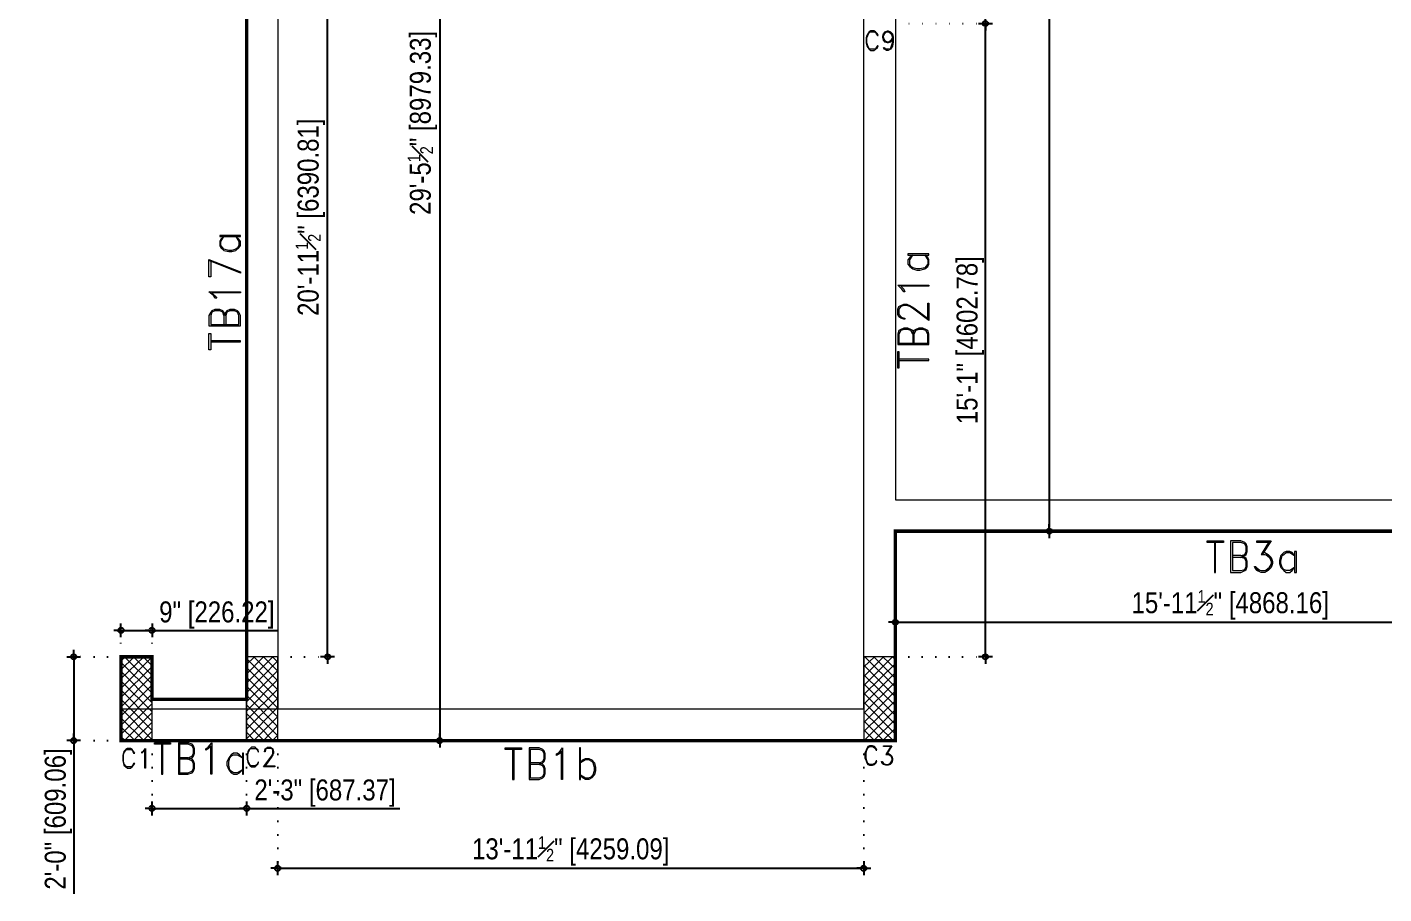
# Model space of a CAD drawing. Header units: inches. Extents: x 1259 to 4988, y 1085 to 3652.
# Drawn here: x 3957.6 to 4345.9, y 2027.8 to 2275.8 of the extents above; entities that cross this region are included whole.
import ezdxf

# ---------------------------------------------------------------- set-up
doc = ezdxf.new("R2010")
doc.units = ezdxf.units.IN
doc.header["$LTSCALE"] = 15
doc.header["$MEASUREMENT"] = 0
doc.header["$PDMODE"] = 2
doc.linetypes.add('DOT', pattern=[0.25, 0, -0.25])
for name, color, linetype in [('DIMENSION', 160, 'Continuous'), ('PDF_A_Column', 7, 'Continuous'), ('PDF_A_Column Hatch', 7, 'Continuous'), ('PDF_BEAM_LN', 7, 'Continuous'), ('PDF_BLS-TAG', 7, 'Continuous'), ('PDF_COL_NO', 7, 'Continuous')]:
    doc.layers.add(name, color=color, linetype=linetype)
doc.styles.add('swis721cnbt', font='swissc.ttf')
doc.dimstyles.get("Standard").update_dxf_attribs({"dimtxt": 6, "dimasz": 1, "dimexe": 0, "dimexo": 0, "dimgap": 0.5, "dimtad": 1, "dimdec": 1, "dimzin": 3, "dimdsep": 46, "dimlunit": 4, "dimtxsty": 'swis721cnbt', "dimblk": 'rp', "dimcen": 0.09, "dimclrd": 251, "dimclre": 3, "dimclrt": 160, "dimadec": 0, "dimazin": 0, "dimtfac": 0.6, "dimtdec": 1, "dimtofl": 0, "dimtmove": 0, "dimatfit": 3, "dimfxl": 9, "dimfrac": 1, "dimtolj": 1, "dimtzin": 0, "dimlwd": -1, "dimlwe": -1, "dimarcsym": 0})

# ---------------------------------------------------------------- blocks, each defined once
blk = doc.blocks.new('rp')
for p, q in [((0, 0), (-2, 0)), ((0, 2), (0, -2)), ((0, 0), (2, 0))]:
    blk.add_line(p, q)
blk.add_circle((0, 0), 0.75)
blk = doc.blocks.new('*D222')
at = {"layer": 'Defpoints', "color": 0, "transparency": 16777216}
for p in [(3993.38, 2071.64), (4020.44, 2071.64), (4020.44, 2052.25)]:
    blk.add_point(p, dxfattribs=at)
at = {"layer": 'DIMENSION', "color": 3, "linetype": 'DOT', "transparency": 16777216}
for p, q in [((3993.38, 2071.64), (3993.38, 2052.25)), ((4020.44, 2071.64), (4020.44, 2052.25))]:
    blk.add_line(p, q, dxfattribs=at)
at = {"layer": 'DIMENSION', "color": 251, "transparency": 16777216}
for p, q in [((3994.38, 2052.25), (4019.44, 2052.25)), ((4020.44, 2052.25), (4064.3, 2052.25))]:
    blk.add_line(p, q, dxfattribs=at)
at = {"layer": 'DIMENSION', "color": 251, "transparency": 16777216, "rotation": 180}
blk.add_blockref('rp', (3993.38, 2052.25), dxfattribs=at)
at = {"layer": 'DIMENSION', "color": 251, "transparency": 16777216}
blk.add_blockref('rp', (4020.44, 2052.25), dxfattribs=at)
at = {"layer": 'DIMENSION', "color": 160, "transparency": 16777216, "insert": (4042.87, 2056.61), "char_height": 6, "attachment_point": 5, "style": 'swis721cnbt'}
blk.add_mtext('\\A1;2\'-3" [687.37]', dxfattribs=at)
blk = doc.blocks.new('*D223')
at = {"layer": 'Defpoints', "color": 0, "transparency": 16777216}
for p in [(4029.34, 2071.64), (4197.03, 2071.64), (4197.03, 2035.09)]:
    blk.add_point(p, dxfattribs=at)
at = {"layer": 'DIMENSION', "color": 3, "linetype": 'DOT', "transparency": 16777216}
for p, q in [((4029.34, 2071.64), (4029.34, 2035.09)), ((4197.03, 2071.64), (4197.03, 2035.09))]:
    blk.add_line(p, q, dxfattribs=at)
at = {"layer": 'DIMENSION', "color": 251, "transparency": 16777216}
blk.add_line((4030.34, 2035.09), (4196.03, 2035.09), dxfattribs=at)
at = {"layer": 'DIMENSION', "color": 251, "transparency": 16777216, "rotation": 180}
blk.add_blockref('rp', (4029.34, 2035.09), dxfattribs=at)
at = {"layer": 'DIMENSION', "color": 251, "transparency": 16777216}
blk.add_blockref('rp', (4197.03, 2035.09), dxfattribs=at)
at = {"layer": 'DIMENSION', "color": 160, "transparency": 16777216, "insert": (4113.19, 2040.06), "char_height": 6, "attachment_point": 5, "style": 'swis721cnbt'}
blk.add_mtext('\\A1;13\'-11{\\H0.6x;\\S1#2;}" [4259.09]', dxfattribs=at)
blk = doc.blocks.new('*D226')
at = {"layer": 'Defpoints', "color": 0, "transparency": 16777216}
for p in [(4206.1, 2131.59), (4397.76, 2131.59), (4397.76, 2105.52)]:
    blk.add_point(p, dxfattribs=at)
at = {"layer": 'DIMENSION', "color": 3, "linetype": 'DOT', "transparency": 16777216}
for p, q in [((4206.1, 2131.59), (4206.1, 2105.52)), ((4397.76, 2131.59), (4397.76, 2105.52))]:
    blk.add_line(p, q, dxfattribs=at)
at = {"layer": 'DIMENSION', "color": 251, "transparency": 16777216}
blk.add_line((4207.1, 2105.52), (4396.76, 2105.52), dxfattribs=at)
at = {"layer": 'DIMENSION', "color": 251, "transparency": 16777216, "rotation": 180}
blk.add_blockref('rp', (4206.1, 2105.52), dxfattribs=at)
at = {"layer": 'DIMENSION', "color": 251, "transparency": 16777216}
blk.add_blockref('rp', (4397.76, 2105.52), dxfattribs=at)
at = {"layer": 'DIMENSION', "color": 160, "transparency": 16777216, "insert": (4301.93, 2110.49), "char_height": 6, "attachment_point": 5, "style": 'swis721cnbt'}
blk.add_mtext('\\A1;15\'-11{\\H0.6x;\\S1#2;}" [4868.16]', dxfattribs=at)
blk = doc.blocks.new('*D251')
at = {"layer": 'Defpoints', "color": 0, "transparency": 16777216}
for p in [(4029.34, 2347.23), (4043.62, 2347.23), (4029.34, 2095.62)]:
    blk.add_point(p, dxfattribs=at)
at = {"layer": 'DIMENSION', "color": 3, "linetype": 'DOT', "transparency": 16777216}
for p, q in [((4029.34, 2347.23), (4043.62, 2347.23)), ((4029.34, 2095.62), (4043.62, 2095.62))]:
    blk.add_line(p, q, dxfattribs=at)
at = {"layer": 'DIMENSION', "color": 251, "transparency": 16777216}
blk.add_line((4043.62, 2096.62), (4043.62, 2346.23), dxfattribs=at)
for p, rotation in [((4043.62, 2347.23), 90), ((4043.62, 2095.62), 270)]:
    blk.add_blockref('rp', p, dxfattribs=dict(at, rotation=rotation))
at = {"layer": 'DIMENSION', "color": 160, "transparency": 16777216, "insert": (4038.65, 2221.42), "char_height": 6, "attachment_point": 5, "rotation": 90, "style": 'swis721cnbt'}
blk.add_mtext('\\A1;20\'-11{\\H0.6x;\\S1#2;}" [6390.81]', dxfattribs=at)
blk = doc.blocks.new('*D259')
at = {"layer": 'Defpoints', "color": 0, "transparency": 16777216}
for p in [(4206.1, 2276.83), (4231.88, 2276.83), (4206.1, 2095.62)]:
    blk.add_point(p, dxfattribs=at)
at = {"layer": 'DIMENSION', "color": 3, "linetype": 'DOT', "transparency": 16777216}
for p, q in [((4206.1, 2276.83), (4231.88, 2276.83)), ((4206.1, 2095.62), (4231.88, 2095.62))]:
    blk.add_line(p, q, dxfattribs=at)
at = {"layer": 'DIMENSION', "color": 251, "transparency": 16777216}
blk.add_line((4231.88, 2096.62), (4231.88, 2275.83), dxfattribs=at)
for p, rotation in [((4231.88, 2276.83), 90), ((4231.88, 2095.62), 270)]:
    blk.add_blockref('rp', p, dxfattribs=dict(at, rotation=rotation))
at = {"layer": 'DIMENSION', "color": 160, "transparency": 16777216, "insert": (4227.51, 2186.22), "char_height": 6, "attachment_point": 5, "rotation": 90, "style": 'swis721cnbt'}
blk.add_mtext('\\A1;15\'-1" [4602.78]', dxfattribs=at)
blk = doc.blocks.new('*D277')
at = {"layer": 'Defpoints', "color": 0, "transparency": 16777216}
for p in [(3984.47, 2095.62), (3970.94, 2071.64), (3984.47, 2071.64)]:
    blk.add_point(p, dxfattribs=at)
at = {"layer": 'DIMENSION', "color": 3, "linetype": 'DOT', "transparency": 16777216}
for p, q in [((3984.47, 2095.62), (3970.94, 2095.62)), ((3984.47, 2071.64), (3970.94, 2071.64))]:
    blk.add_line(p, q, dxfattribs=at)
at = {"layer": 'DIMENSION', "color": 251, "transparency": 16777216}
for p, q in [((3970.94, 2094.62), (3970.94, 2072.64)), ((3970.94, 2071.64), (3970.94, 2027.78))]:
    blk.add_line(p, q, dxfattribs=at)
for p, rotation in [((3970.94, 2095.62), 90), ((3970.94, 2071.64), 270)]:
    blk.add_blockref('rp', p, dxfattribs=dict(at, rotation=rotation))
at = {"layer": 'DIMENSION', "color": 160, "transparency": 16777216, "insert": (3966.57, 2049.21), "char_height": 6, "attachment_point": 5, "rotation": 90, "style": 'swis721cnbt'}
blk.add_mtext('\\A1;2\'-0" [609.06]', dxfattribs=at)
blk = doc.blocks.new('*D278')
at = {"layer": 'Defpoints', "color": 0, "transparency": 16777216}
for p in [(3993.38, 2103.19), (3984.47, 2095.62), (3993.38, 2095.62)]:
    blk.add_point(p, dxfattribs=at)
at = {"layer": 'DIMENSION', "color": 3, "linetype": 'DOT', "transparency": 16777216}
for p, q in [((3984.47, 2095.62), (3984.47, 2103.19)), ((3993.38, 2095.62), (3993.38, 2103.19))]:
    blk.add_line(p, q, dxfattribs=at)
at = {"layer": 'DIMENSION', "color": 251, "transparency": 16777216}
for p, q in [((3985.47, 2103.19), (3992.38, 2103.19)), ((3993.38, 2103.19), (4029.46, 2103.19))]:
    blk.add_line(p, q, dxfattribs=at)
at = {"layer": 'DIMENSION', "color": 251, "transparency": 16777216, "rotation": 180}
blk.add_blockref('rp', (3984.47, 2103.19), dxfattribs=at)
at = {"layer": 'DIMENSION', "color": 251, "transparency": 16777216}
blk.add_blockref('rp', (3993.38, 2103.19), dxfattribs=at)
at = {"layer": 'DIMENSION', "color": 160, "transparency": 16777216, "insert": (4011.92, 2107.56), "char_height": 6, "attachment_point": 5, "style": 'swis721cnbt'}
blk.add_mtext('\\A1;9" [226.22]', dxfattribs=at)
blk = doc.blocks.new('*D284')
at = {"layer": 'Defpoints', "color": 0, "transparency": 16777216}
for p in [(4206.1, 2694.58), (4206.1, 2131.59), (4250.13, 2131.59)]:
    blk.add_point(p, dxfattribs=at)
at = {"layer": 'DIMENSION', "color": 3, "linetype": 'DOT', "transparency": 16777216}
for p, q in [((4206.1, 2694.58), (4250.13, 2694.58)), ((4206.1, 2131.59), (4250.13, 2131.59))]:
    blk.add_line(p, q, dxfattribs=at)
at = {"layer": 'DIMENSION', "color": 251, "transparency": 16777216}
blk.add_line((4250.13, 2693.58), (4250.13, 2132.59), dxfattribs=at)
for p, rotation in [((4250.13, 2694.58), 90), ((4250.13, 2131.59), 270)]:
    blk.add_blockref('rp', p, dxfattribs=dict(at, rotation=rotation))
at = {"layer": 'DIMENSION', "color": 160, "transparency": 16777216, "insert": (4245.76, 2413.08), "char_height": 6, "attachment_point": 5, "rotation": 90, "style": 'swis721cnbt'}
blk.add_mtext('\\A1;46\'-11" [14299.94]', dxfattribs=at)
blk = doc.blocks.new('*D296')
at = {"layer": 'Defpoints', "color": 0, "transparency": 16777216}
for p in [(4029.34, 2425.16), (4029.34, 2071.64), (4075.71, 2071.64)]:
    blk.add_point(p, dxfattribs=at)
at = {"layer": 'DIMENSION', "color": 3, "linetype": 'DOT', "transparency": 16777216}
for p, q in [((4029.34, 2425.16), (4075.71, 2425.16)), ((4029.34, 2071.64), (4075.71, 2071.64))]:
    blk.add_line(p, q, dxfattribs=at)
at = {"layer": 'DIMENSION', "color": 251, "transparency": 16777216}
blk.add_line((4075.71, 2424.16), (4075.71, 2072.64), dxfattribs=at)
for p, rotation in [((4075.71, 2425.16), 90), ((4075.71, 2071.64), 270)]:
    blk.add_blockref('rp', p, dxfattribs=dict(at, rotation=rotation))
at = {"layer": 'DIMENSION', "color": 160, "transparency": 16777216, "insert": (4070.74, 2248.4), "char_height": 6, "attachment_point": 5, "rotation": 90, "style": 'swis721cnbt'}
blk.add_mtext('\\A1;29\'-5{\\H0.6x;\\S1#2;}" [8979.33]', dxfattribs=at)

msp = doc.modelspace()

# ---------------------------------------------------------------- linework, layer by layer
at = {"layer": 'DIMENSION', "const_width": 1}
msp.add_lwpolyline([(4677.802, 2380.11), (4677.802, 2224.419), (4631.386, 2224.419), (4631.386, 2071.639), (4397.763, 2071.639), (4397.763, 2131.587), (4206.103, 2131.587), (4206.103, 2071.639), (3984.47, 2071.639), (3984.47, 2095.618), (3993.377, 2095.618), (3993.377, 2083.457), (4020.438, 2083.457), (4020.438, 2425.156)], dxfattribs=at)
at = {"layer": 'PDF_A_Column', "lineweight": 0}
for points in [[(3993.377, 2095.618), (3984.47, 2095.618), (3984.47, 2071.639), (3993.377, 2071.639)], [(4020.438, 2071.639), (4029.345, 2071.639), (4029.345, 2095.618), (4020.438, 2095.618)], [(4197.026, 2071.639), (4206.103, 2071.639), (4206.103, 2095.618), (4197.026, 2095.618)]]:
    msp.add_lwpolyline(points, close=True, dxfattribs=at)
at = {"layer": 'PDF_A_Column Hatch', "lineweight": 0}
for points in [[(3988.067, 2095.618), (3993.377, 2090.309), (3984.47, 2081.231)], [(3984.47, 2094.591), (3985.669, 2095.618)], [(3984.47, 2091.85), (3988.238, 2095.618)], [(3984.47, 2089.281), (3990.979, 2095.618)], [(3984.47, 2086.54), (3993.377, 2095.618)], [(3984.47, 2094.077), (3993.377, 2085.17)], [(3984.47, 2083.971), (3993.377, 2092.878)], [(3985.498, 2095.618), (3993.377, 2087.739)], [(3990.807, 2095.618), (3993.377, 2093.049)], [(4020.438, 2090.651), (4025.234, 2095.618), (4029.345, 2091.508)], [(4020.438, 2093.392), (4022.665, 2095.618)], [(4020.438, 2088.082), (4027.975, 2095.618)], [(4020.438, 2095.104), (4029.345, 2086.198)], [(4020.438, 2085.342), (4029.345, 2094.419)], [(4022.494, 2095.618), (4029.345, 2088.767)], [(4027.803, 2095.618), (4029.345, 2094.077)], [(4197.026, 2087.397), (4205.247, 2095.618), (4206.103, 2094.762)], [(4197.026, 2095.276), (4197.368, 2095.618), (4206.103, 2086.883)], [(4197.026, 2092.706), (4200.109, 2095.618)], [(4197.026, 2089.966), (4202.678, 2095.618)], [(4197.026, 2084.828), (4206.103, 2093.734)], [(4197.026, 2093.22), (4206.103, 2084.143)], [(4199.937, 2095.618), (4206.103, 2089.452)], [(4202.507, 2095.618), (4206.103, 2092.193)], [(3984.47, 2091.508), (3993.377, 2082.43)], [(4020.438, 2092.535), (4029.345, 2083.457)], [(4020.438, 2082.772), (4029.345, 2091.679)], [(4020.438, 2089.795), (4029.345, 2080.888)], [(4020.438, 2080.032), (4029.345, 2089.11)], [(4197.026, 2082.087), (4206.103, 2091.165)], [(4197.026, 2090.48), (4206.103, 2081.573)], [(3984.47, 2088.767), (3993.377, 2079.861)], [(3984.47, 2078.662), (3993.377, 2087.568)], [(3984.47, 2086.198), (3993.377, 2077.12)], [(4020.438, 2087.226), (4029.345, 2078.319)], [(4020.438, 2077.463), (4029.345, 2086.369)], [(4197.026, 2079.518), (4206.103, 2088.425)], [(4197.026, 2087.911), (4206.103, 2078.833)], [(4197.026, 2076.778), (4206.103, 2085.855)], [(4197.026, 2085.17), (4206.103, 2076.264)], [(3984.47, 2075.921), (3993.377, 2084.999)], [(3984.47, 2083.457), (3993.377, 2074.551)], [(3984.47, 2073.352), (3993.377, 2082.259)], [(4020.438, 2084.656), (4029.345, 2075.579)], [(4020.438, 2074.894), (4029.345, 2083.8)], [(4020.438, 2081.916), (4029.345, 2073.01)], [(4020.438, 2072.153), (4029.345, 2081.231)], [(4197.026, 2074.209), (4206.103, 2083.115)], [(4197.026, 2082.601), (4206.103, 2073.523)], [(3984.47, 2080.888), (3993.377, 2071.811)], [(3984.47, 2078.148), (3990.979, 2071.639)], [(3985.498, 2071.639), (3993.377, 2079.689)], [(4020.438, 2079.347), (4027.975, 2071.639)], [(4022.494, 2071.639), (4029.345, 2078.49)], [(4197.026, 2079.861), (4205.418, 2071.639)], [(4197.026, 2077.292), (4202.678, 2071.639)], [(4197.197, 2071.639), (4206.103, 2080.546)], [(4199.937, 2071.639), (4206.103, 2077.805)], [(3984.47, 2075.579), (3988.409, 2071.639)], [(3988.067, 2071.639), (3993.377, 2076.949)], [(3990.807, 2071.639), (3993.377, 2074.38)], [(4020.438, 2076.606), (4025.405, 2071.639)], [(4020.438, 2074.037), (4022.665, 2071.639)], [(4025.234, 2071.639), (4029.345, 2075.921)], [(4197.026, 2074.722), (4200.109, 2071.639)], [(4202.507, 2071.639), (4206.103, 2075.236)], [(3984.47, 2072.838), (3985.669, 2071.639)], [(4027.803, 2071.639), (4029.345, 2073.181)], [(4197.026, 2071.982), (4197.368, 2071.639)], [(4205.247, 2071.639), (4206.103, 2072.496)]]:
    msp.add_lwpolyline(points, dxfattribs=at)
at = {"layer": 'PDF_BEAM_LN', "lineweight": 0}
for points in [[(4020.438, 2071.639), (4020.438, 2425.156)], [(4206.103, 2425.156), (4206.103, 2140.493), (4502.585, 2140.493), (4502.585, 2233.325), (4668.724, 2233.325), (4668.724, 2425.156), (4516.116, 2425.156)], [(4677.802, 2380.11), (4677.802, 2224.419), (4631.386, 2224.419), (4631.386, 2071.639), (4397.763, 2071.639), (4397.763, 2131.587), (4206.103, 2131.587), (4206.103, 2071.639), (3984.47, 2071.639), (3984.47, 2080.717), (4197.026, 2080.717), (4197.026, 2327.699)], [(4029.345, 2327.699), (4029.345, 2080.717)]]:
    msp.add_lwpolyline(points, dxfattribs=at)
at = {"layer": 'PDF_BLS-TAG', "lineweight": 0}
for points in [[(4012.731, 2215.855), (4018.726, 2215.855), (4018.726, 2216.198), (4012.731, 2216.198)], [(4013.93, 2215.855), (4013.073, 2215.17), (4012.731, 2214.485), (4012.731, 2213.286), (4013.073, 2212.601), (4013.93, 2211.916), (4015.3, 2211.573), (4016.156, 2211.573), (4017.355, 2211.916), (4018.212, 2212.601), (4018.726, 2213.286), (4018.726, 2214.485), (4018.212, 2215.17), (4017.355, 2215.855), (4018.212, 2214.485), (4018.212, 2213.286), (4017.869, 2212.601), (4017.355, 2212.258), (4016.156, 2211.916), (4015.3, 2211.916), (4013.93, 2212.258), (4013.587, 2212.601), (4013.073, 2213.286), (4013.073, 2214.485)], [(4209.7, 2210.546), (4215.695, 2210.546), (4215.695, 2210.888), (4209.7, 2210.888)], [(4211.07, 2210.546), (4210.214, 2209.86), (4209.7, 2209.175), (4209.7, 2207.976), (4210.214, 2207.291), (4211.07, 2206.606), (4212.269, 2206.264), (4213.126, 2206.264), (4214.496, 2206.606), (4215.352, 2207.291), (4215.695, 2207.976), (4215.695, 2209.175), (4215.352, 2209.86), (4214.496, 2210.546), (4215.352, 2209.175), (4215.352, 2207.976), (4214.838, 2207.291), (4214.496, 2206.949), (4213.126, 2206.606), (4212.269, 2206.606), (4211.07, 2206.949), (4210.557, 2207.291), (4210.214, 2207.976), (4210.214, 2209.175)], [(4208.501, 2200.098), (4207.987, 2200.783), (4206.788, 2201.982), (4215.695, 2201.982), (4215.695, 2201.639), (4207.645, 2201.639), (4208.501, 2200.783), (4208.844, 2200.098)], [(4011.361, 2198.214), (4011.018, 2198.899), (4009.648, 2200.098), (4018.726, 2200.098), (4018.726, 2199.755), (4010.504, 2199.755), (4011.361, 2198.899), (4011.874, 2198.214)], [(4009.648, 2183.484), (4009.648, 2188.108), (4010.162, 2188.108), (4010.162, 2183.484)], [(4206.788, 2178.174), (4206.788, 2182.97), (4207.131, 2182.97), (4207.131, 2178.174)], [(4295.339, 2128.846), (4299.963, 2128.846), (4299.963, 2128.332), (4295.339, 2128.332)], [(4320.346, 2124.564), (4319.66, 2125.421), (4318.975, 2125.763), (4317.948, 2125.763), (4317.263, 2125.421), (4316.406, 2124.564), (4316.064, 2123.194), (4316.064, 2122.338), (4316.406, 2121.139), (4317.263, 2120.282), (4317.948, 2119.768), (4318.975, 2119.768), (4319.66, 2120.282), (4320.346, 2121.139), (4318.975, 2120.282), (4317.948, 2120.282), (4317.263, 2120.625), (4316.749, 2121.139), (4316.406, 2122.338), (4316.406, 2123.194), (4316.749, 2124.564), (4317.263, 2124.907), (4317.948, 2125.421), (4318.975, 2125.421)], [(4320.346, 2125.763), (4320.346, 2119.768), (4320.859, 2119.768), (4320.859, 2125.763)], [(3994.062, 2070.954), (3998.686, 2070.954), (3998.686, 2070.612), (3994.062, 2070.612)], [(4008.791, 2069.241), (4009.477, 2069.755), (4010.504, 2070.954), (4010.504, 2062.048), (4010.162, 2062.048), (4010.162, 2070.098), (4009.477, 2069.241), (4008.791, 2068.899)], [(4094.43, 2069.584), (4099.055, 2069.584), (4099.055, 2069.07), (4094.43, 2069.07)], [(4109.16, 2067.871), (4109.845, 2068.214), (4110.873, 2069.584), (4110.873, 2060.506), (4110.53, 2060.506), (4110.53, 2068.728), (4109.845, 2067.871), (4109.16, 2067.357)], [(4115.669, 2069.584), (4115.669, 2060.506), (4116.011, 2060.506), (4116.011, 2069.584)], [(4019.239, 2066.672), (4018.383, 2067.529), (4017.698, 2068.043), (4016.67, 2068.043), (4015.985, 2067.529), (4015.3, 2066.672), (4014.786, 2065.473), (4014.786, 2064.617), (4015.3, 2063.247), (4015.985, 2062.39), (4016.67, 2062.048), (4017.698, 2062.048), (4018.383, 2062.39), (4019.239, 2063.247), (4017.698, 2062.39), (4016.67, 2062.39), (4015.985, 2062.904), (4015.643, 2063.247), (4015.3, 2064.617), (4015.3, 2065.473), (4015.643, 2066.672), (4015.985, 2067.186), (4016.67, 2067.529), (4017.698, 2067.529)], [(4019.239, 2068.043), (4019.239, 2062.048), (4019.582, 2062.048), (4019.582, 2068.043)], [(4116.011, 2065.302), (4116.696, 2066.158), (4117.382, 2066.501), (4118.409, 2066.501), (4119.266, 2066.158), (4119.951, 2065.302), (4120.293, 2063.932), (4120.293, 2063.075), (4119.951, 2061.877), (4119.266, 2061.02), (4118.409, 2060.506), (4117.382, 2060.506), (4116.696, 2061.02), (4116.011, 2061.877), (4117.382, 2061.02), (4118.409, 2061.02), (4119.266, 2061.363), (4119.608, 2061.877), (4119.951, 2063.075), (4119.951, 2063.932), (4119.608, 2065.302), (4119.266, 2065.645), (4118.409, 2066.158), (4117.382, 2066.158)]]:
    msp.add_lwpolyline(points, close=True, dxfattribs=at)
for points in [[(4010.162, 2209.004), (4010.162, 2204.38), (4009.648, 2204.38), (4009.648, 2209.347), (4018.726, 2205.75), (4018.726, 2205.407), (4009.648, 2209.004)], [(4014.444, 2193.246), (4013.93, 2194.274), (4013.587, 2194.617), (4012.731, 2194.959), (4011.361, 2194.959), (4010.504, 2194.617), (4010.162, 2194.274), (4009.648, 2193.246), (4009.648, 2190.335), (4018.726, 2190.335), (4018.726, 2193.246), (4018.212, 2194.274), (4017.869, 2194.617), (4017.013, 2194.959), (4015.643, 2194.959), (4014.786, 2194.617), (4014.444, 2194.274), (4013.93, 2193.246), (4013.93, 2190.677)], [(4013.93, 2193.246), (4013.587, 2194.274), (4012.731, 2194.617), (4011.361, 2194.617), (4010.504, 2194.274), (4010.162, 2193.246), (4010.162, 2190.677), (4018.212, 2190.677), (4018.212, 2193.246), (4017.869, 2194.274), (4017.013, 2194.617), (4015.643, 2194.617), (4014.786, 2194.274), (4014.444, 2193.246), (4014.444, 2190.677)], [(4215.352, 2192.219), (4215.352, 2196.843), (4215.695, 2196.843), (4215.695, 2191.876), (4211.413, 2195.131), (4210.214, 2195.816), (4209.358, 2196.158), (4208.501, 2196.158), (4207.645, 2195.816), (4207.131, 2195.131), (4207.131, 2193.589), (4207.645, 2192.904), (4208.501, 2192.561), (4208.844, 2192.561), (4208.844, 2192.219), (4208.501, 2192.219), (4207.645, 2192.561), (4207.131, 2192.904), (4206.788, 2193.589), (4206.788, 2195.131), (4207.131, 2195.816), (4207.645, 2196.158), (4208.501, 2196.501), (4209.358, 2196.501), (4210.214, 2196.158), (4211.413, 2195.473), (4215.695, 2192.219)], [(4010.162, 2185.71), (4018.726, 2185.71), (4018.726, 2186.053), (4010.162, 2186.053)], [(4211.413, 2187.937), (4211.07, 2188.965), (4210.557, 2189.307), (4209.7, 2189.65), (4208.501, 2189.65), (4207.645, 2189.307), (4207.131, 2188.965), (4206.788, 2187.937), (4206.788, 2185.025), (4215.695, 2185.025), (4215.695, 2187.937), (4215.352, 2188.965), (4214.838, 2189.307), (4213.982, 2189.65), (4212.783, 2189.65), (4211.927, 2189.307), (4211.413, 2188.965), (4211.07, 2187.937), (4211.07, 2185.368)], [(4211.07, 2187.937), (4210.557, 2188.965), (4209.7, 2189.307), (4208.501, 2189.307), (4207.645, 2188.965), (4207.131, 2187.937), (4207.131, 2185.368), (4215.352, 2185.368), (4215.352, 2187.937), (4214.838, 2188.965), (4213.982, 2189.307), (4212.783, 2189.307), (4211.927, 2188.965), (4211.413, 2187.937), (4211.413, 2185.368)], [(4207.131, 2180.401), (4215.695, 2180.401), (4215.695, 2180.743), (4207.131, 2180.743)], [(4297.394, 2128.332), (4297.394, 2119.768), (4297.737, 2119.768), (4297.737, 2128.332)], [(4304.931, 2124.05), (4306.129, 2124.564), (4306.472, 2124.907), (4306.815, 2125.763), (4306.815, 2127.133), (4306.472, 2127.99), (4306.129, 2128.332), (4304.931, 2128.846), (4302.019, 2128.846), (4302.019, 2119.768), (4304.931, 2119.768), (4306.129, 2120.282), (4306.472, 2120.625), (4306.815, 2121.481), (4306.815, 2122.851), (4306.472, 2123.708), (4306.129, 2124.05), (4304.931, 2124.564), (4302.533, 2124.564)], [(4304.931, 2124.564), (4306.129, 2124.907), (4306.472, 2125.763), (4306.472, 2127.133), (4306.129, 2127.99), (4304.931, 2128.332), (4302.533, 2128.332), (4302.533, 2120.282), (4304.931, 2120.282), (4306.129, 2120.625), (4306.472, 2121.481), (4306.472, 2122.851), (4306.129, 2123.708), (4304.931, 2124.05), (4302.533, 2124.05)], [(4313.152, 2128.332), (4309.555, 2128.332), (4309.555, 2128.846), (4313.666, 2128.846), (4311.097, 2124.907)], [(4313.152, 2128.846), (4310.754, 2124.907), (4311.782, 2124.907), (4312.809, 2124.564), (4313.666, 2123.194)], [(4311.097, 2125.421), (4311.782, 2125.421), (4312.809, 2124.907), (4313.666, 2124.05), (4314.008, 2122.851), (4314.008, 2122.338), (4313.666, 2121.139), (4312.809, 2120.282), (4311.782, 2119.768), (4310.754, 2119.768), (4309.555, 2120.282), (4309.212, 2120.625), (4308.87, 2121.481), (4309.212, 2121.481), (4309.555, 2120.625), (4310.754, 2120.282), (4311.782, 2120.282), (4312.809, 2120.625), (4313.666, 2121.995)], [(4312.124, 2124.907), (4313.152, 2124.05), (4313.666, 2122.851), (4313.666, 2122.338), (4313.152, 2121.139), (4312.124, 2120.282)], [(4310.411, 2120.282), (4309.212, 2121.139)], [(3996.117, 2070.612), (3996.117, 2062.048), (3996.46, 2062.048), (3996.46, 2070.612)], [(4003.653, 2066.33), (4004.852, 2066.672), (4005.195, 2067.186), (4005.537, 2068.043), (4005.537, 2069.241), (4005.195, 2070.098), (4004.852, 2070.612), (4003.653, 2070.954), (4000.913, 2070.954), (4000.913, 2062.048), (4003.653, 2062.048), (4004.852, 2062.39), (4005.195, 2062.904), (4005.537, 2063.761), (4005.537, 2064.96), (4005.195, 2065.816), (4004.852, 2066.33), (4003.653, 2066.672), (4001.255, 2066.672)], [(4003.653, 2066.672), (4004.852, 2067.186), (4005.195, 2068.043), (4005.195, 2069.241), (4004.852, 2070.098), (4003.653, 2070.612), (4001.255, 2070.612), (4001.255, 2062.39), (4003.653, 2062.39), (4004.852, 2062.904), (4005.195, 2063.761), (4005.195, 2064.96), (4004.852, 2065.816), (4003.653, 2066.33), (4001.255, 2066.33)], [(4104.193, 2064.788), (4105.221, 2065.302), (4105.563, 2065.645), (4105.906, 2066.501), (4105.906, 2067.871), (4105.563, 2068.728), (4105.221, 2069.07), (4104.193, 2069.584), (4101.281, 2069.584), (4101.281, 2060.506), (4104.193, 2060.506), (4105.221, 2061.02), (4105.563, 2061.363), (4105.906, 2062.219), (4105.906, 2063.589), (4105.563, 2064.446), (4105.221, 2064.788), (4104.193, 2065.302), (4101.624, 2065.302)], [(4096.486, 2069.07), (4096.486, 2060.506), (4096.999, 2060.506), (4096.999, 2069.07)], [(4104.193, 2065.302), (4105.221, 2065.645), (4105.563, 2066.501), (4105.563, 2067.871), (4105.221, 2068.728), (4104.193, 2069.07), (4101.624, 2069.07), (4101.624, 2061.02), (4104.193, 2061.02), (4105.221, 2061.363), (4105.563, 2062.219), (4105.563, 2063.589), (4105.221, 2064.446), (4104.193, 2064.788), (4101.624, 2064.788)]]:
    msp.add_lwpolyline(points, dxfattribs=at)
at = {"layer": 'PDF_COL_NO', "lineweight": 0}
for points in [[(4201.136, 2273.404), (4200.965, 2273.918), (4200.451, 2274.432), (4199.937, 2274.775), (4199.081, 2274.775), (4198.567, 2274.432), (4198.225, 2273.918), (4197.882, 2273.404), (4197.711, 2272.719), (4197.711, 2271.349), (4197.882, 2270.493), (4198.225, 2269.979), (4198.567, 2269.465), (4199.081, 2269.122), (4199.937, 2269.122), (4200.451, 2269.465), (4200.965, 2269.979), (4201.136, 2270.493), (4200.965, 2270.493), (4200.622, 2269.979), (4200.451, 2269.636), (4199.937, 2269.465), (4199.081, 2269.465), (4198.567, 2269.636), (4198.225, 2270.493), (4197.882, 2271.349), (4197.882, 2272.719), (4198.225, 2273.404), (4198.567, 2274.261), (4199.081, 2274.432), (4199.937, 2274.432), (4200.451, 2274.261), (4200.622, 2273.918), (4200.965, 2273.404)], [(4023.864, 2068.385), (4023.693, 2068.899), (4023.179, 2069.413), (4022.836, 2069.755), (4021.809, 2069.755), (4021.466, 2069.413), (4020.952, 2068.899), (4020.781, 2068.385), (4020.61, 2067.529), (4020.61, 2066.33), (4020.781, 2065.473), (4020.952, 2064.96), (4021.466, 2064.446), (4021.809, 2064.103), (4022.836, 2064.103), (4023.179, 2064.446), (4023.693, 2064.96), (4023.864, 2065.473), (4023.693, 2065.473), (4023.521, 2064.96), (4023.179, 2064.617), (4022.836, 2064.446), (4021.809, 2064.446), (4021.466, 2064.617), (4020.952, 2065.473), (4020.781, 2066.33), (4020.781, 2067.529), (4020.952, 2068.385), (4021.466, 2069.241), (4021.809, 2069.413), (4022.836, 2069.413), (4023.179, 2069.241), (4023.521, 2068.899), (4023.693, 2068.385)], [(4200.794, 2068.899), (4200.622, 2069.413), (4200.109, 2069.927), (4199.595, 2070.098), (4198.738, 2070.098), (4198.225, 2069.927), (4197.882, 2069.413), (4197.711, 2068.899), (4197.368, 2068.043), (4197.368, 2066.672), (4197.711, 2065.816), (4197.882, 2065.302), (4198.225, 2064.788), (4198.738, 2064.617), (4199.595, 2064.617), (4200.109, 2064.788), (4200.622, 2065.302), (4200.794, 2065.816), (4200.622, 2065.816), (4200.28, 2065.302), (4200.109, 2065.131), (4199.595, 2064.788), (4198.738, 2064.788), (4198.225, 2065.131), (4197.882, 2065.816), (4197.711, 2066.672), (4197.711, 2068.043), (4197.882, 2068.899), (4198.225, 2069.584), (4198.738, 2069.927), (4199.595, 2069.927), (4200.109, 2069.584), (4200.28, 2069.413), (4200.622, 2068.899)], [(3988.409, 2068.043), (3988.067, 2068.556), (3987.724, 2069.07), (3987.211, 2069.413), (3986.354, 2069.413), (3985.84, 2069.07), (3985.326, 2068.556), (3985.155, 2068.043), (3984.984, 2067.357), (3984.984, 2065.987), (3985.155, 2065.131), (3985.326, 2064.617), (3985.84, 2064.103), (3986.354, 2063.761), (3987.211, 2063.761), (3987.724, 2064.103), (3988.067, 2064.617), (3988.409, 2065.131), (3988.067, 2065.131), (3987.896, 2064.617), (3987.724, 2064.274), (3987.211, 2064.103), (3986.354, 2064.103), (3985.84, 2064.274), (3985.326, 2065.131), (3985.155, 2065.987), (3985.155, 2067.357), (3985.326, 2068.043), (3985.84, 2068.899), (3986.354, 2069.07), (3987.211, 2069.07), (3987.724, 2068.899), (3987.896, 2068.556), (3988.067, 2068.043)], [(3990.465, 2068.385), (3990.807, 2068.556), (3991.492, 2069.413), (3991.492, 2063.761), (3991.321, 2063.761), (3991.321, 2068.899), (3990.807, 2068.385), (3990.465, 2068.043)]]:
    msp.add_lwpolyline(points, close=True, dxfattribs=at)
for points in [[(4205.247, 2272.034), (4204.733, 2271.52), (4204.048, 2271.349), (4203.877, 2271.349), (4203.192, 2271.52), (4202.678, 2272.034), (4202.507, 2272.891), (4202.507, 2273.233), (4202.678, 2273.918), (4203.192, 2274.432), (4203.877, 2274.775), (4204.048, 2274.775), (4204.733, 2274.432), (4205.247, 2273.918), (4205.418, 2272.891), (4205.418, 2271.52), (4205.247, 2270.321), (4204.733, 2269.465), (4204.048, 2269.122), (4203.534, 2269.122), (4203.02, 2269.465), (4202.678, 2269.979), (4203.02, 2269.979), (4203.192, 2269.465)], [(4203.534, 2271.52), (4203.02, 2272.034), (4202.678, 2272.891), (4202.678, 2273.233), (4203.02, 2273.918), (4203.534, 2274.432)], [(4202.678, 2273.404), (4203.192, 2274.261), (4203.877, 2274.432), (4204.048, 2274.432), (4204.733, 2274.261), (4205.247, 2273.404)], [(4205.247, 2272.719), (4204.733, 2271.863), (4204.048, 2271.52), (4203.877, 2271.52), (4203.192, 2271.863), (4202.678, 2272.719)], [(4204.219, 2274.432), (4204.904, 2273.918), (4205.247, 2272.891), (4205.247, 2271.52), (4204.904, 2270.321), (4204.562, 2269.465)], [(4205.247, 2272.891), (4204.904, 2272.034), (4204.219, 2271.52)], [(4204.733, 2269.636), (4204.048, 2269.465), (4203.534, 2269.465), (4203.02, 2269.636)], [(4025.577, 2064.446), (4028.488, 2064.446), (4028.488, 2064.103), (4025.234, 2064.103), (4027.289, 2066.844), (4027.803, 2067.529), (4027.975, 2068.043), (4027.975, 2068.556), (4027.803, 2069.241), (4027.289, 2069.413), (4026.433, 2069.413), (4025.919, 2069.241), (4025.748, 2068.556), (4025.748, 2068.385), (4025.577, 2068.385), (4025.577, 2068.556), (4025.748, 2069.241), (4025.919, 2069.413), (4026.433, 2069.755), (4027.289, 2069.755), (4027.803, 2069.413), (4027.975, 2069.241), (4028.146, 2068.556), (4028.146, 2068.043), (4027.975, 2067.529), (4027.461, 2066.844), (4025.577, 2064.103)], [(4204.904, 2069.927), (4202.678, 2069.927), (4202.678, 2070.098), (4205.076, 2070.098), (4203.534, 2067.7)], [(4204.904, 2070.098), (4203.363, 2067.7), (4204.048, 2067.7), (4204.562, 2067.529), (4205.076, 2066.672)], [(4203.534, 2068.043), (4204.048, 2068.043), (4204.562, 2067.7), (4205.076, 2067.186), (4205.247, 2066.501), (4205.247, 2066.158), (4205.076, 2065.302), (4204.562, 2064.788), (4204.048, 2064.617), (4203.363, 2064.617), (4202.678, 2064.788), (4202.335, 2065.131), (4202.164, 2065.645), (4202.335, 2065.645), (4202.678, 2065.131), (4203.363, 2064.788), (4204.048, 2064.788), (4204.562, 2065.131), (4205.076, 2065.816)], [(4204.219, 2067.7), (4204.904, 2067.186), (4205.076, 2066.501), (4205.076, 2066.158), (4204.904, 2065.302), (4204.219, 2064.788)], [(4203.02, 2064.788), (4202.335, 2065.302)]]:
    msp.add_lwpolyline(points, dxfattribs=at)

# ---------------------------------------------------------------- dimensions: what is measured, and where the dimension line sits
at = {"layer": 'DIMENSION'}
for base, p1, p2, picture, middle in [((4250.134, 2131.587), (4206.103, 2694.576), (4206.103, 2131.587), '*D284', (4245.765, 2413.081)), ((4075.712, 2071.639), (4029.345, 2425.156), (4029.345, 2071.639), '*D296', (4070.741, 2248.398)), ((4043.62, 2347.225), (4029.345, 2095.618), (4029.345, 2347.225), '*D251', (4038.648, 2221.422)), ((4231.883, 2276.83), (4206.103, 2095.618), (4206.103, 2276.83), '*D259', (4227.514, 2186.224)), ((3970.938, 2071.639), (3984.47, 2095.618), (3984.47, 2071.639), '*D277', (3966.569, 2049.209))]:
    dim = msp.add_linear_dim(base=base, p1=p1, p2=p2, angle=90, dimstyle='Standard', override={"dimfxl": 0.179688}, dxfattribs=at)
    dim.commit()
    dim.dimension.update_dxf_attribs({"geometry": picture, "text_midpoint": middle})
for base, p1, p2, picture, middle in [((4397.763, 2105.515), (4206.103, 2131.587), (4397.763, 2131.587), '*D226', (4301.933, 2110.486)), ((4020.438, 2052.246), (3993.377, 2071.639), (4020.438, 2071.639), '*D222', (4042.868, 2056.615)), ((4197.026, 2035.087), (4029.345, 2071.639), (4197.026, 2071.639), '*D223', (4113.185, 2040.059))]:
    dim = msp.add_linear_dim(base=base, p1=p1, p2=p2, dimstyle='Standard', override={"dimfxl": 0.179688}, dxfattribs=at)
    dim.commit()
    dim.dimension.update_dxf_attribs({"geometry": picture, "text_midpoint": middle})
dim = msp.add_aligned_dim(p1=(3984.47, 2095.618), p2=(3993.377, 2095.618), distance=7.576, dimstyle='Standard', override={"dimfxl": 0.179688}, dxfattribs=at)
dim.commit()
dim.dimension.update_dxf_attribs({"geometry": '*D278', "text_midpoint": (4011.92, 2107.563)})

doc.saveas('drawing.dxf')
